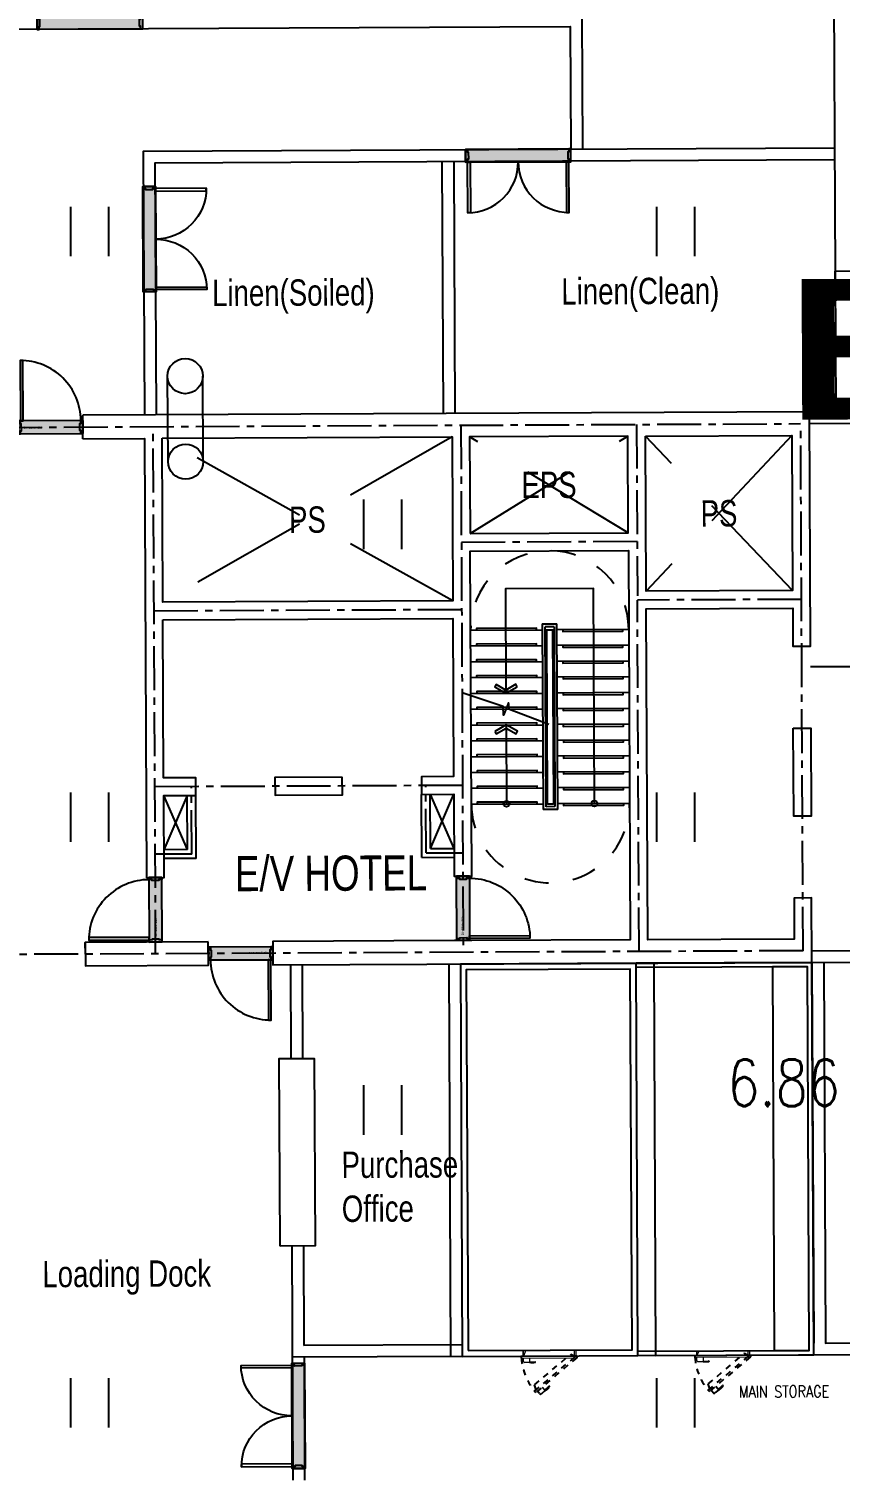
# Model space of a CAD drawing. Extents: x 582395 to 582722, y 2329868 to 2330119.
# Drawn here: x 582593.31 to 582607.16, y 2329970.96 to 2329995.59 of the extents above; entities that cross this region are included whole.
import ezdxf
from ezdxf.enums import TextEntityAlignment as Align

# ---------------------------------------------------------------- set-up
doc = ezdxf.new("R2010")
doc.units = 0
for name, pattern in [('18$0$STYLE_19', [0.83328, 0.41656, -0.41672]), ('CEN', [62, 60, -1, 0, -1]), ('CENTER2', [1.125, 0.75, -0.125, 0.125, -0.125]), ('DASHED', [3, 2, -1]), ('HIDDEN', [2, 1, -1]), ('PHANTOM', [2.5, 1.25, -0.25, 0.25, -0.25, 0.25, -0.25])]:
    doc.linetypes.add(name, pattern=pattern)
doc.layers.add('2', color=2, linetype='Continuous', lineweight=20)
for name, color, linetype in [('A-CEN2', 8, 'CENTER2'), ('A-CON', 2, 'Continuous'), ('A-ELE4', 8, 'Continuous'), ('A-HR', 6, 'Continuous'), ('A-OPEN1', 1, 'CEN'), ('A-OPEN2', 9, 'DASHED'), ('A-STR', 4, 'Continuous'), ('A-SYM', 7, 'Continuous'), ('A-TXT1', 3, 'Continuous'), ('A-WALB', 3, 'Continuous'), ('A-WALD', 7, 'Continuous'), ('dc1', 4, 'Continuous'), ('K', 7, 'Continuous'), ('KITCHEN', 7, 'Continuous'), ('KYHIEU', 3, 'Continuous'), ('L-PLAN', 6, 'Continuous'), ('X-PLAN$0$A-DOOR', 4, 'Continuous'), ('X-PLAN$0$A-DOORF', 9, 'Continuous'), ('새 블$0$_A-DIM', 7, 'Continuous'), ('새 블$0$boring point', 2, 'Continuous')]:
    doc.layers.add(name, color=color, linetype=linetype)
doc.styles.add('DC', font='romans.shx', dxfattribs={"width": 0.8, "height": 0.8})
doc.styles.add('Hrtext', font='', dxfattribs={"width": 0.8})
doc.styles.add('ROMANS', font='romans', dxfattribs={"width": 0.8})
doc.styles.add('X-PLAN$0$Standard', font='')
doc.styles.add('새 블$0$arial black', font='')
doc.styles.get('Hrtext').set_extended_font_data('Dotum')
doc.styles.get('X-PLAN$0$Standard').set_extended_font_data('DotumChe')
doc.styles.get('새 블$0$arial black').set_extended_font_data('Arial Black')

# ---------------------------------------------------------------- blocks, each defined once
blk = doc.blocks.new('X-PLAN$0$SD-1000-220')
at = {"layer": 'X-PLAN$0$A-DOOR', "true_color": 0xffffff}
h = blk.add_hatch(color=7, dxfattribs=at)
h.dxf.hatch_style = 1
h.paths.add_polyline_path([(0, -192), (1100, -192), (1100, 28), (0, 28)])
at = {"layer": 'X-PLAN$0$A-DOOR'}
for points in [[(35, 28), (80, 28), (80, 1058), (35, 1058)], [(0, -192), (35, -192), (35, -142), (50, -142), (50, -22), (35, -22), (35, 28), (0, 28)], [(1100, -192), (1065, -192), (1065, -142), (1050, -142), (1050, -22), (1065, -22), (1065, 28), (1100, 28)]]:
    blk.add_lwpolyline(points, close=True, dxfattribs=at)
at = {"layer": 'X-PLAN$0$A-DOOR', "color": 7, "true_color": 0xffffff}
blk.add_lwpolyline([(0, -192), (1100, -192), (1100, 28), (0, 28)], close=True, dxfattribs=at)
at = {"layer": 'X-PLAN$0$A-DOORF'}
blk.add_arc((35, 28), 1030, 359.9893, 90.0107, dxfattribs=at)
at = {"layer": 'Defpoints', "linetype": 'Continuous', "style": 'X-PLAN$0$Standard', "text_generation_flag": 6}
blk.add_text('SD-1100-220', height=37.5, rotation=180, dxfattribs=at).set_placement((251, -88), align=Align.MIDDLE)
blk = doc.blocks.new('DOOR_DOUBLE-1')
at = {"layer": 'X-PLAN$0$A-DOOR', "true_color": 0xffffff}
h = blk.add_hatch(color=7, dxfattribs=at)
h.dxf.hatch_style = 1
h.paths.add_polyline_path([(900, 220), (-900, 220), (-900, 0), (900, 0)])
at = {"layer": 'X-PLAN$0$A-DOOR'}
for points in [[(-865, 220), (-820, 220), (-820, 1085), (-865, 1085)], [(865, 220), (820, 220), (820, 1085), (865, 1085)], [(-900, 0), (-865, 0), (-865, 50), (-850, 50), (-850, 170), (-865, 170), (-865, 220), (-900, 220)], [(900, 0), (865, 0), (865, 50), (850, 50), (850, 170), (865, 170), (865, 220), (900, 220)]]:
    blk.add_lwpolyline(points, close=True, dxfattribs=at)
at = {"layer": 'X-PLAN$0$A-DOOR', "color": 7, "true_color": 0xffffff}
blk.add_lwpolyline([(900, 220), (-900, 220), (-900, 0), (900, 0)], close=True, dxfattribs=at)
at = {"layer": 'X-PLAN$0$A-DOORF'}
for centre, start, end in [((-865, 220), 359.9893, 90.0107), ((865, 220), 89.9893, 180.0107)]:
    blk.add_arc(centre, 865, start, end, dxfattribs=at)
blk = doc.blocks.new('FD')
at = {"layer": '2', "color": 3, "linetype": 'Continuous'}
for p, q in [((-460, 0), (-460, -100)), ((-416, 0), (-456, -100)), ((-416, 0), (416, 0)), ((416, -100), (416, 0)), ((440, 0), (440, -100)), ((-491, -100), (456, -100)), ((-491, -100), (-491, -131)), ((-491, -131), (456, -131)), ((-460, -100), (-460, -14)), ((-456, -188), (-456, -131)), ((-352, -209), (-435, -209)), ((-352, -131), (-352, -209)), ((-248, -202), (-248, -203)), ((456, -100), (456, -131))]:
    blk.add_line(p, q, dxfattribs=at)
for centre, radius, start, end in [((-435, -188), 20.7, 180, 270), ((-300, 63), 262, 258.579, 279.408), ((-300, 48), 262, 258.579, 279.989), ((-256, -203), 7.78, 0, 99.391), ((-256, -202), 7.78, 279.978, 0)]:
    blk.add_arc(centre, radius, start, end, dxfattribs=at)
at = {"layer": 'K', "color": 1, "linetype": 'PHANTOM'}
for p, q in [((-266, -589), (354, -68)), ((-266, -696), (436, -107)), ((456, -131), (-246, -720)), ((354, -68), (433, -110)), ((-238, -673), (-266, -589)), ((-246, -720), (-266, -696)), ((-181, -740), (-218, -697)), ((-88, -690), (-152, -743)), ((-138, -630), (-88, -690)), ((-13, -618), (-13, -618))]:
    blk.add_line(p, q, dxfattribs=at)
at = {"layer": 'K', "color": 3, "linetype": 'HIDDEN'}
for p, q in [((425, -100), (456, -100)), ((425, -136), (425, -100)), ((456, -100), (456, -131))]:
    blk.add_line(p, q, dxfattribs=at)
blk.add_arc((456, -100), 948, 180, 181.8814, dxfattribs=at)
at = {"layer": 'K', "color": 1, "linetype": 'PHANTOM'}
for centre, radius, start, end in [((481, -73), 973, 183.4461, 221.72), ((-224, -448), 262, 298.578, 319.407), ((-214, -460), 262, 298.578, 319.989), ((-19, -623), 7.77, 40, 139.42), ((-19, -623), 7.77, 319.983, 40), ((-165, -727), 20.7, 220, 310)]:
    blk.add_arc(centre, radius, start, end, dxfattribs=at)
blk = doc.blocks.new('RD')
at = {"layer": '2', "color": 3, "linetype": 'Continuous'}
for p, q in [((0, 440), (75, 440)), ((0, -416), (0, 416)), ((75, 416), (0, 416)), ((75, -491), (75, 456)), ((75, 456), (106, 456)), ((106, -491), (106, 456)), ((0, -416), (75, -456)), ((0, -460), (75, -460)), ((75, -460), (14, -460)), ((75, -491), (106, -491)), ((106, -352), (184, -352)), ((163, -456), (106, -456)), ((177, -248), (178, -248)), ((184, -352), (184, -435))]:
    blk.add_line(p, q, dxfattribs=at)
for centre, radius, start, end in [((163, -435), 20.7, 270, 0), ((-88, -300), 262, 348.579, 9.408), ((178, -256), 7.78, 90, 189.391), ((177, -256), 7.78, 9.978, 90), ((-73, -300), 262, 348.579, 9.989)]:
    blk.add_arc(centre, radius, start, end, dxfattribs=at)
at = {"layer": 'K', "color": 1, "linetype": 'PHANTOM'}
for p, q in [((43, 354), (85, 433)), ((564, -266), (43, 354)), ((671, -266), (82, 436)), ((106, 456), (695, -246)), ((648, -238), (564, -266)), ((593, -13), (593, -13)), ((605, -138), (665, -88)), ((665, -88), (718, -152)), ((695, -246), (671, -266)), ((715, -181), (672, -218))]:
    blk.add_line(p, q, dxfattribs=at)
at = {"layer": 'K', "color": 3, "linetype": 'HIDDEN'}
for p, q in [((75, 425), (75, 456)), ((75, 456), (106, 456)), ((111, 425), (75, 425))]:
    blk.add_line(p, q, dxfattribs=at)
at = {"layer": 'K', "color": 1, "linetype": 'PHANTOM'}
for centre, radius, start, end in [((48, 481), 973, 273.4461, 311.72), ((598, -19), 7.77, 130, 229.42), ((598, -19), 7.77, 49.983, 130), ((423, -224), 262, 28.578, 49.407), ((435, -214), 262, 28.578, 49.989), ((702, -165), 20.7, 310, 40)]:
    blk.add_arc(centre, radius, start, end, dxfattribs=at)
at = {"layer": 'K', "color": 3, "linetype": 'HIDDEN'}
blk.add_arc((75, 456), 948, 270, 271.8814, dxfattribs=at)
blk = doc.blocks.new('새 블$0$A$C76023817')
at = {"layer": '새 블$0$boring point'}
h = blk.add_hatch(color=3, dxfattribs=at)
edge = h.paths.add_edge_path()
edge.add_line((0, 0), (0, 1378))
edge.add_ellipse((0, 0), major_axis=(-120, 1373), ratio=1, start_angle=-5.0166, end_angle=84.9834)
edge.add_line((-1378, 0), (0, 0))
h = blk.add_hatch(color=3, dxfattribs=at)
edge = h.paths.add_edge_path()
edge.add_line((0, 0), (0, -1378))
edge.add_ellipse((0, 0), major_axis=(-120, 1373), ratio=1, start_angle=174.9834, end_angle=264.9834)
edge.add_line((1378, 0), (0, 0))
at = {"layer": '새 블$0$boring point', "color": 3}
for p, q in [((0, 2362), (0, -2362)), ((-2362, 0), (2362, 0))]:
    blk.add_line(p, q, dxfattribs=at)
blk.add_ellipse((0, 0), major_axis=(-2, 1378), ratio=1, start_param=4.710742435276957, end_param=10.99392774245654, dxfattribs=at)

msp = doc.modelspace()

# ---------------------------------------------------------------- linework, layer by layer
at = {"color": 8}
for points in [[(582595.686, 2329988.2), (582595.679, 2329989.66)], [(582596.286, 2329988.203), (582596.279, 2329989.663)]]:
    msp.add_lwpolyline(points, dxfattribs=at)
for centre in [(582595.979, 2329989.662), (582595.986, 2329988.202)]:
    msp.add_circle(centre, 0.3, dxfattribs=at)
at = {"layer": 'A-CEN2', "color": 8}
for p, q in [((582592.783, 2329988.787), (582606.483, 2329988.85)), ((582595.475, 2329979.799), (582595.433, 2329988.799)), ((582600.683, 2329988.823), (582600.725, 2329979.823)), ((582603.683, 2329988.837), (582603.696, 2329985.909)), ((582606.525, 2329979.85), (582606.483, 2329988.85)), ((582603.725, 2329979.837), (582603.697, 2329985.837)), ((582596.092, 2329981.502), (582596.086, 2329982.652)), ((582600.092, 2329981.521), (582600.086, 2329982.671)), ((582596.092, 2329981.502), (582595.467, 2329981.499)), ((582600.092, 2329981.521), (582600.717, 2329981.523)), ((582606.525, 2329979.85), (582592.825, 2329979.787))]:
    msp.add_line(p, q, dxfattribs=at)
for points in [[(582603.692, 2329986.837), (582600.692, 2329986.823)], [(582606.497, 2329985.85), (582603.697, 2329985.837)], [(582600.697, 2329985.673), (582595.447, 2329985.649)], [(582600.711, 2329982.673), (582595.461, 2329982.649)]]:
    msp.add_lwpolyline(points, dxfattribs=at)
at = {"layer": 'A-CON', "color": 8, "ltscale": 10}
for points in [[(582600.874, 2329980.024), (582600.874, 2329980.024), (582600.574, 2329980.023), (582600.574, 2329980.023), (582597.474, 2329980.008), (582597.476, 2329979.608), (582606.676, 2329979.651), (582606.67, 2329980.751), (582606.37, 2329980.75), (582606.374, 2329980.05), (582603.874, 2329980.038), (582603.847, 2329985.688), (582606.347, 2329985.7), (582606.35, 2329985.05), (582606.65, 2329985.051), (582606.632, 2329989.051), (582594.232, 2329988.993)], [(582594.234, 2329988.593), (582594.232, 2329988.993)], [(582603.834, 2329988.638), (582606.334, 2329988.65), (582606.346, 2329986), (582603.846, 2329985.988), (582603.834, 2329988.638)], [(582594.234, 2329988.593), (582595.284, 2329988.598), (582595.319, 2329981.098)], [(582595.584, 2329988.6), (582600.534, 2329988.623), (582600.547, 2329985.823), (582595.597, 2329985.8), (582595.584, 2329988.6)], [(582595.598, 2329985.5), (582600.548, 2329985.523), (582600.561, 2329982.823), (582600.011, 2329982.82), (582600.012, 2329982.52), (582600.562, 2329982.523), (582600.569, 2329981.123), (582600.869, 2329981.124), (582600.843, 2329986.674), (582603.543, 2329986.687), (582603.574, 2329980.037), (582600.874, 2329980.024)], [(582595.319, 2329981.098), (582595.619, 2329981.1), (582595.612, 2329982.5), (582596.162, 2329982.502), (582596.161, 2329982.802), (582595.611, 2329982.8), (582595.598, 2329985.5)], [(582594.275, 2329979.793), (582594.274, 2329979.993)]]:
    msp.add_lwpolyline(points, dxfattribs=at)
for points in [[(582600.841, 2329986.974), (582603.541, 2329986.987), (582603.534, 2329988.637), (582600.834, 2329988.624)], [(582598.661, 2329982.814), (582597.511, 2329982.809), (582597.512, 2329982.509), (582598.662, 2329982.514)], [(582596.374, 2329980.003), (582594.274, 2329979.993), (582594.276, 2329979.593), (582596.376, 2329979.603)]]:
    msp.add_lwpolyline(points, close=True, dxfattribs=at)
at = {"layer": 'A-CON', "color": 8}
msp.add_lwpolyline([(582606.357, 2329983.65), (582606.657, 2329983.651), (582606.664, 2329982.151), (582606.364, 2329982.15)], close=True, dxfattribs=at)
at = {"layer": 'A-ELE4', "color": 8}
for points in [[(582601.974, 2329985.329), (582601.974, 2329985.359), (582600.949, 2329985.355), (582600.949, 2329985.325)], [(582602.424, 2329985.331), (582602.424, 2329985.301), (582603.449, 2329985.306), (582603.449, 2329985.336)], [(582601.975, 2329985.059), (582601.975, 2329985.089), (582600.95, 2329985.085), (582600.95, 2329985.055)], [(582602.425, 2329985.061), (582602.425, 2329985.031), (582603.45, 2329985.036), (582603.45, 2329985.066)], [(582601.977, 2329984.789), (582601.976, 2329984.819), (582600.951, 2329984.815), (582600.952, 2329984.785)], [(582602.427, 2329984.791), (582602.427, 2329984.761), (582603.452, 2329984.766), (582603.452, 2329984.796)], [(582601.978, 2329984.519), (582601.978, 2329984.549), (582600.953, 2329984.545), (582600.953, 2329984.515)], [(582602.428, 2329984.521), (582602.428, 2329984.491), (582603.453, 2329984.496), (582603.453, 2329984.526)], [(582601.979, 2329984.249), (582601.979, 2329984.279), (582600.954, 2329984.275), (582600.954, 2329984.245)], [(582602.429, 2329984.251), (582602.429, 2329984.221), (582603.454, 2329984.226), (582603.454, 2329984.256)], [(582601.98, 2329983.979), (582601.98, 2329984.009), (582600.955, 2329984.005), (582600.955, 2329983.975)], [(582602.43, 2329983.981), (582602.43, 2329983.951), (582603.455, 2329983.956), (582603.455, 2329983.986)], [(582601.982, 2329983.709), (582601.981, 2329983.739), (582600.956, 2329983.735), (582600.957, 2329983.705)], [(582602.432, 2329983.711), (582602.432, 2329983.681), (582603.457, 2329983.686), (582603.457, 2329983.716)], [(582601.983, 2329983.439), (582601.983, 2329983.469), (582600.958, 2329983.465), (582600.958, 2329983.435)], [(582602.433, 2329983.441), (582602.433, 2329983.411), (582603.458, 2329983.416), (582603.458, 2329983.446)], [(582601.984, 2329983.169), (582601.984, 2329983.199), (582600.959, 2329983.195), (582600.959, 2329983.165)], [(582602.434, 2329983.171), (582602.434, 2329983.141), (582603.459, 2329983.146), (582603.459, 2329983.176)], [(582601.985, 2329982.899), (582601.985, 2329982.929), (582600.96, 2329982.925), (582600.96, 2329982.895)], [(582602.435, 2329982.901), (582602.435, 2329982.871), (582603.46, 2329982.876), (582603.46, 2329982.906)], [(582601.987, 2329982.629), (582601.986, 2329982.659), (582600.961, 2329982.655), (582600.962, 2329982.625)], [(582602.437, 2329982.631), (582602.437, 2329982.601), (582603.462, 2329982.606), (582603.462, 2329982.636)], [(582601.988, 2329982.359), (582601.988, 2329982.389), (582600.963, 2329982.385), (582600.963, 2329982.355)], [(582602.438, 2329982.361), (582602.438, 2329982.331), (582603.463, 2329982.336), (582603.463, 2329982.366)]]:
    msp.add_lwpolyline(points, dxfattribs=at)
at = {"layer": 'A-HR', "color": 8}
for p, q in [((582602.074, 2329985.43), (582602.324, 2329985.431)), ((582602.338, 2329982.261), (582602.324, 2329985.431)), ((582602.074, 2329985.43), (582602.088, 2329982.26)), ((582602.274, 2329985.381), (582602.124, 2329985.38)), ((582602.138, 2329982.31), (582602.124, 2329985.38)), ((582602.274, 2329985.381), (582602.288, 2329982.311)), ((582602.338, 2329982.261), (582602.088, 2329982.26)), ((582602.288, 2329982.311), (582602.138, 2329982.31))]:
    msp.add_line(p, q, dxfattribs=at)
at = {"layer": 'A-OPEN1', "color": 8, "ltscale": 0.3}
for points in [[(582596.016, 2329981.577), (582595.612, 2329982.5)], [(582596.012, 2329982.502), (582595.616, 2329981.575)], [(582600.162, 2329982.521), (582600.566, 2329981.598)], [(582600.166, 2329981.596), (582600.562, 2329982.523)]]:
    msp.add_lwpolyline(points, dxfattribs=at)
at = {"layer": 'A-OPEN2', "color": 8}
for p, q in [((582606.346, 2329986), (582603.834, 2329988.638)), ((582606.334, 2329988.65), (582603.846, 2329985.988)), ((582600.547, 2329985.823), (582595.584, 2329988.6)), ((582600.534, 2329988.623), (582595.597, 2329985.8))]:
    msp.add_line(p, q, dxfattribs=at)
for points in [[(582600.841, 2329986.974), (582603.534, 2329988.637)], [(582603.541, 2329986.987), (582600.834, 2329988.624)]]:
    msp.add_lwpolyline(points, dxfattribs=at)
at = {"layer": 'A-STR', "color": 8}
for p, q in [((582600.849, 2329985.324), (582602.074, 2329985.33)), ((582602.124, 2329985.33), (582602.274, 2329985.331)), ((582602.163, 2329982.36), (582602.149, 2329985.33)), ((582602.249, 2329985.331), (582602.263, 2329982.361)), ((582603.549, 2329985.337), (582602.324, 2329985.331)), ((582600.85, 2329985.054), (582602.075, 2329985.06)), ((582602.125, 2329985.06), (582602.15, 2329985.06)), ((582602.275, 2329985.061), (582602.25, 2329985.061)), ((582603.55, 2329985.067), (582602.325, 2329985.061)), ((582600.852, 2329984.784), (582602.077, 2329984.79)), ((582602.127, 2329984.79), (582602.152, 2329984.79)), ((582602.277, 2329984.791), (582602.252, 2329984.791)), ((582603.552, 2329984.797), (582602.327, 2329984.791)), ((582600.853, 2329984.514), (582602.078, 2329984.52)), ((582602.128, 2329984.52), (582602.153, 2329984.52)), ((582602.278, 2329984.521), (582602.253, 2329984.521)), ((582603.553, 2329984.527), (582602.328, 2329984.521)), ((582600.854, 2329984.244), (582602.079, 2329984.25)), ((582602.129, 2329984.25), (582602.154, 2329984.25)), ((582602.279, 2329984.251), (582602.254, 2329984.251)), ((582603.554, 2329984.257), (582602.329, 2329984.251)), ((582600.855, 2329983.974), (582602.08, 2329983.98)), ((582602.13, 2329983.98), (582602.155, 2329983.98)), ((582602.28, 2329983.981), (582602.255, 2329983.981)), ((582603.555, 2329983.987), (582602.33, 2329983.981)), ((582600.857, 2329983.704), (582602.082, 2329983.71)), ((582602.132, 2329983.71), (582602.157, 2329983.71)), ((582602.282, 2329983.711), (582602.257, 2329983.711)), ((582603.557, 2329983.717), (582602.332, 2329983.711)), ((582600.858, 2329983.434), (582602.083, 2329983.44)), ((582602.133, 2329983.44), (582602.158, 2329983.44)), ((582602.283, 2329983.441), (582602.258, 2329983.441)), ((582603.558, 2329983.447), (582602.333, 2329983.441)), ((582600.859, 2329983.164), (582602.084, 2329983.17)), ((582602.134, 2329983.17), (582602.159, 2329983.17)), ((582602.284, 2329983.171), (582602.259, 2329983.171)), ((582603.559, 2329983.177), (582602.334, 2329983.171)), ((582600.86, 2329982.894), (582602.085, 2329982.9)), ((582602.135, 2329982.9), (582602.16, 2329982.9)), ((582602.285, 2329982.901), (582602.26, 2329982.901)), ((582603.56, 2329982.907), (582602.335, 2329982.901)), ((582600.862, 2329982.624), (582602.087, 2329982.63)), ((582602.137, 2329982.63), (582602.162, 2329982.63)), ((582602.287, 2329982.631), (582602.262, 2329982.631)), ((582603.562, 2329982.637), (582602.337, 2329982.631)), ((582600.863, 2329982.354), (582602.088, 2329982.36)), ((582602.163, 2329982.36), (582602.138, 2329982.36)), ((582602.163, 2329982.36), (582602.263, 2329982.361)), ((582602.288, 2329982.361), (582602.263, 2329982.361)), ((582603.563, 2329982.367), (582602.338, 2329982.361))]:
    msp.add_line(p, q, dxfattribs=at)
at = {"layer": 'A-STR', "color": 8, "linetype": '18$0$STYLE_19'}
for centre, start, end in [((582602.199, 2329985.33), 0.2665, 180.2665), ((582602.213, 2329982.36), 180.2662, 0.2665)]:
    msp.add_arc(centre, 1.35, start, end, dxfattribs=at)
at = {"layer": 'A-SYM', "color": 8}
for points in [[(582602.963, 2329982.364), (582602.946, 2329986.034), (582601.446, 2329986.027), (582601.454, 2329984.247)], [(582602.186, 2329983.712), (582601.513, 2329983.968), (582601.496, 2329984.084), (582601.414, 2329983.87), (582601.404, 2329984.018), (582600.709, 2329984.255)], [(582601.457, 2329983.707), (582601.463, 2329982.357)]]:
    msp.add_lwpolyline(points, dxfattribs=at)
for points in [[(582601.646, 2329984.359), (582601.621, 2329984.4), (582601.454, 2329984.302), (582601.285, 2329984.399), (582601.262, 2329984.357), (582601.454, 2329984.247)], [(582601.265, 2329983.595), (582601.289, 2329983.554), (582601.457, 2329983.652), (582601.625, 2329983.555), (582601.649, 2329983.597), (582601.457, 2329983.707)]]:
    msp.add_lwpolyline(points, close=True, dxfattribs=at)
for centre in [(582601.463, 2329982.357), (582602.963, 2329982.364)]:
    msp.add_circle(centre, 0.05, dxfattribs=at)
at = {"layer": 'A-WALB', "color": 8, "ltscale": 10}
for p, q in [((582606.632, 2329989.051), (582609.832, 2329989.066)), ((582606.633, 2329988.851), (582609.833, 2329988.866)), ((582606.675, 2329979.851), (582609.875, 2329979.866)), ((582606.676, 2329979.651), (582609.875, 2329979.666)), ((582606.676, 2329979.651), (582606.706, 2329973.151)), ((582606.876, 2329979.652), (582606.906, 2329973.152))]:
    msp.add_line(p, q, dxfattribs=at)
for points in [[(582607.032, 2329999.653), (582607.082, 2329989.053)], [(582607.082, 2329989.053), (582607.071, 2329991.453), (582628.97, 2329991.555), (582628.94, 2329998.155)], [(582584.55, 2329995.748), (582602.75, 2329995.833), (582602.761, 2329993.533)], [(582584.551, 2329995.548), (582602.551, 2329995.632), (582602.561, 2329993.532)], [(582607.061, 2329993.553), (582595.261, 2329993.498), (582595.282, 2329988.998)], [(582607.062, 2329993.353), (582595.462, 2329993.299), (582595.482, 2329988.999)], [(582600.362, 2329993.322), (582600.382, 2329989.022)], [(582600.562, 2329993.323), (582600.582, 2329989.023)], [(582597.776, 2329979.61), (582597.783, 2329978.01)], [(582597.976, 2329979.611), (582597.983, 2329978.011)], [(582600.476, 2329979.622), (582600.507, 2329972.922)], [(582600.676, 2329979.623), (582600.707, 2329972.923)], [(582603.976, 2329979.639), (582604.007, 2329972.939), (582610.107, 2329972.967)], [(582606.876, 2329979.652), (582606.906, 2329973.152), (582609.906, 2329973.166)], [(582597.798, 2329974.81), (582597.817, 2329970.81)], [(582597.998, 2329974.811), (582598.006, 2329973.111)], [(582600.706, 2329973.123), (582598.006, 2329973.111)], [(582600.707, 2329972.923), (582597.807, 2329972.91)], [(582598.007, 2329972.911), (582598.017, 2329970.811)]]:
    msp.add_lwpolyline(points, dxfattribs=at)
at = {"layer": 'A-WALD', "color": 8, "linetype": 'ByBlock'}
for p, q in [((582596.016, 2329981.577), (582596.012, 2329982.502)), ((582596.167, 2329981.427), (582596.162, 2329982.502)), ((582600.017, 2329981.445), (582600.012, 2329982.52)), ((582600.166, 2329981.596), (582600.162, 2329982.521))]:
    msp.add_line(p, q, dxfattribs=at)
at = {"layer": 'A-WALD', "color": 8}
for p, q in [((582596.016, 2329981.577), (582595.616, 2329981.575)), ((582600.166, 2329981.596), (582600.566, 2329981.598)), ((582596.167, 2329981.427), (582595.617, 2329981.425)), ((582600.017, 2329981.445), (582600.567, 2329981.448))]:
    msp.add_line(p, q, dxfattribs=at)
at = {"layer": 'KITCHEN', "color": 8}
for points in [[(582600.707, 2329972.923), (582603.707, 2329972.937), (582603.676, 2329979.637), (582600.676, 2329979.623)], [(582600.806, 2329973.024), (582603.606, 2329973.037), (582603.576, 2329979.537), (582600.776, 2329979.524)], [(582606.031, 2329973.023), (582606.631, 2329973.026), (582606.601, 2329979.576), (582606.001, 2329979.573)]]:
    msp.add_lwpolyline(points, close=True, dxfattribs=at)
for points in [[(582603.707, 2329972.937), (582606.707, 2329972.951), (582606.676, 2329979.651), (582603.676, 2329979.637)], [(582603.706, 2329973.012), (582606.631, 2329973.026), (582606.601, 2329979.576), (582603.676, 2329979.562)]]:
    msp.add_lwpolyline(points, dxfattribs=at)
at = {"layer": 'KYHIEU'}
for p, q in [((582594.022, 2329992.553), (582594.022, 2329991.708)), ((582594.672, 2329992.553), (582594.672, 2329991.708)), ((582604.022, 2329992.553), (582604.022, 2329991.708)), ((582604.672, 2329992.553), (582604.672, 2329991.708)), ((582599.022, 2329987.553), (582599.022, 2329986.708)), ((582599.672, 2329987.553), (582599.672, 2329986.708)), ((582594.022, 2329982.553), (582594.022, 2329981.708)), ((582594.672, 2329982.553), (582594.672, 2329981.708)), ((582604.022, 2329982.553), (582604.022, 2329981.708)), ((582604.672, 2329982.553), (582604.672, 2329981.708)), ((582599.022, 2329977.553), (582599.022, 2329976.708)), ((582599.672, 2329977.553), (582599.672, 2329976.708)), ((582594.022, 2329972.553), (582594.022, 2329971.708)), ((582594.672, 2329972.553), (582594.672, 2329971.708)), ((582604.022, 2329972.553), (582604.022, 2329971.708)), ((582604.672, 2329972.553), (582604.672, 2329971.708))]:
    msp.add_line(p, q, dxfattribs=at)
at = {"layer": 'L-PLAN', "color": 8}
msp.add_lwpolyline([(582597.598, 2329974.809), (582597.583, 2329978.009), (582598.183, 2329978.012), (582598.198, 2329974.812)], close=True, dxfattribs=at)

# ---------------------------------------------------------------- block references
at = {"color": 8, "yscale": 0.001, "zscale": 0.001}
for p, xscale, rotation in [((582594.351, 2329995.584), -0.001, 0.2665116774998744), ((582601.661, 2329993.538), 0.001, 180.2665116774999), ((582595.258, 2329991.998), -0.001, 270.2665116774999), ((582598.021, 2329971.911), -0.001, 90.26651167749988)]:
    msp.add_blockref('DOOR_DOUBLE-1', p, dxfattribs=dict(at, xscale=xscale, rotation=rotation))
at = {"layer": 'KITCHEN', "color": 8, "xscale": 0.001, "yscale": 0.001, "zscale": 0.001}
for name, p, rotation in [('FD', (582602.206, 2329973.03), 0.2665116774998639), ('RD', (582605.169, 2329973.019), 270.2665116774999)]:
    msp.add_blockref(name, p, dxfattribs=dict(at, rotation=rotation))
at = {"layer": 'X-PLAN$0$A-DOOR', "color": 8, "yscale": 0.001, "zscale": 0.001}
for p, xscale, rotation in [((582593.132, 2329988.87), 0.001, 0.2665116774998639), ((582595.392, 2329979.999), 0.001, 90.26651167749988), ((582600.806, 2329980.024), -0.001, 270.2665116774999), ((582597.475, 2329979.726), 0.001, 180.2665116774999)]:
    msp.add_blockref('X-PLAN$0$SD-1000-220', p, dxfattribs=dict(at, xscale=xscale, rotation=rotation))
at = {"layer": '새 블$0$boring point', "color": 3, "xscale": 0.001599999995588582, "yscale": 0.001599999995588582, "zscale": 0.001599999995588582, "rotation": 0.2665113246747969}
msp.add_blockref('새 블$0$A$C76023817', (582610.433, 2329984.719), dxfattribs=at)

# ---------------------------------------------------------------- texts
at = {"layer": 'A-TXT1', "color": 8, "style": 'Hrtext', "width": 0.8}
for s, p in [('Linen(Soiled) ', (582597.891, 2329991.088)), ('Linen(Clean) ', (582603.812, 2329991.115)), ('EPS', (582602.188, 2329987.805)), ('PS', (582598.065, 2329987.211)), ('PS', (582605.09, 2329987.319)), ('Loading Dock', (582594.981, 2329974.336))]:
    msp.add_text(s, height=0.45, rotation=0.2665, dxfattribs=at).set_placement(p, align=Align.MIDDLE_CENTER)
msp.add_text('E/V HOTEL', height=0.6, rotation=0.2665, dxfattribs=at).set_placement((582598.469, 2329980.874), align=Align.CENTER)
at = {"layer": 'A-TXT1', "color": 8, "insert": (582598.647, 2329976.42), "char_height": 0.45, "width": 2.98226, "attachment_point": 1, "rotation": 0.2665, "style": 'Hrtext'}
msp.add_mtext('Purchase Office', dxfattribs=at)
at = {"layer": 'dc1', "style": 'DC', "width": 0.8}
msp.add_text('6.86', height=0.8001, dxfattribs=at).set_placement((582605.233, 2329977.196))
at = {"layer": 'KITCHEN', "color": 8, "insert": (582605.428, 2329972.421), "char_height": 0.2, "attachment_point": 1, "rotation": 0.2665, "style": 'ROMANS'}
msp.add_mtext_dynamic_manual_height_columns('MAIN STORAGE', width=2.98226, gutter_width=1.5, heights=[0], dxfattribs=at)
at = {"layer": '새 블$0$_A-DIM', "color": 3, "style": '새 블$0$arial black'}
msp.add_text('BH-5', height=2.4, rotation=0.2665, dxfattribs=at).set_placement((582610.725, 2329990.137), align=Align.MIDDLE_CENTER)

doc.saveas('drawing.dxf')
